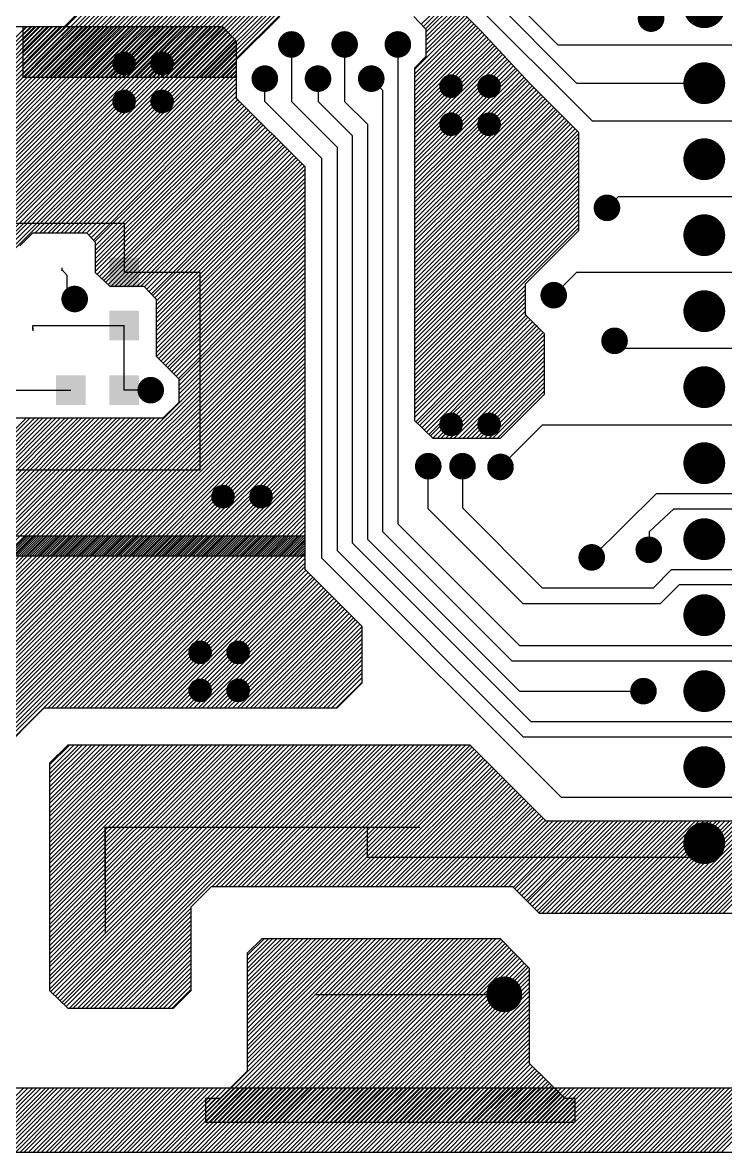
# Model space of a CAD drawing. Extents: x 295 to 953, y 10 to 290.
# Drawn here: x 809.6 to 848.3, y 85.5 to 147.8 of the extents above; entities that cross this region are included whole.
import ezdxf

# ---------------------------------------------------------------- set-up
doc = ezdxf.new("R2010")
doc.units = 0
doc.header["$LTSCALE"] = 5
doc.header["$MEASUREMENT"] = 0
doc.layers.get('0').update_dxf_attribs({"linetype": 'CONTINUOUS', "lineweight": 25})
doc.layers.add('ART01_PHO', color=7, linetype='CONTINUOUS')

msp = doc.modelspace()

# ---------------------------------------------------------------- linework, layer by layer
for points, const_width in [([(846.594, 148.661, 1), (847.746, 148.661, 1)], 1.153), ([(843.869, 148.033, 1), (844.603, 148.033, 1)], 0.733), ([(824.046, 146.608, 1), (824.779, 146.608, 1)], 0.733), ([(826.98, 146.608, 1), (827.713, 146.608, 1)], 0.733), ([(829.913, 146.608, 1), (830.647, 146.608, 1)], 0.733), ([(814.868, 145.56, 1), (815.517, 145.56, 1)], 0.65), ([(816.963, 145.56, 1), (817.613, 145.56, 1)], 0.65), ([(822.579, 144.722, 1), (823.313, 144.722, 1)], 0.733), ([(825.513, 144.722, 1), (826.246, 144.722, 1)], 0.733), ([(828.446, 144.722, 1), (829.18, 144.722, 1)], 0.733), ([(846.594, 144.47, 1), (847.746, 144.47, 1)], 1.153), ([(832.889, 144.303, 1), (833.539, 144.303, 1)], 0.65), ([(834.984, 144.303, 1), (835.634, 144.303, 1)], 0.65), ([(814.868, 143.464, 1), (815.517, 143.464, 1)], 0.65), ([(816.963, 143.464, 1), (817.613, 143.464, 1)], 0.65), ([(832.889, 142.207, 1), (833.539, 142.207, 1)], 0.65), ([(834.984, 142.207, 1), (835.634, 142.207, 1)], 0.65), ([(846.594, 140.279, 1), (847.746, 140.279, 1)], 1.153), ([(841.439, 137.597, 1), (842.172, 137.597, 1)], 0.733), ([(846.594, 136.088, 1), (847.746, 136.088, 1)], 1.153), ([(838.505, 132.777, 1), (839.238, 132.777, 1)], 0.733), ([(812.102, 132.568, 1), (812.835, 132.568, 1)], 0.733), ([(846.594, 131.897, 1), (847.746, 131.897, 1)], 1.153), ([(841.858, 130.263, 1), (842.591, 130.263, 1)], 0.733), ([(846.594, 127.706, 1), (847.746, 127.706, 1)], 1.153), ([(816.293, 127.539, 1), (817.026, 127.539, 1)], 0.733), ([(832.889, 125.653, 1), (833.539, 125.653, 1)], 0.65), ([(834.984, 125.653, 1), (835.634, 125.653, 1)], 0.65), ([(846.594, 123.515, 1), (847.746, 123.515, 1)], 1.153), ([(831.59, 123.348, 1), (832.323, 123.348, 1)], 0.733), ([(833.476, 123.348, 1), (834.209, 123.348, 1)], 0.733), ([(835.571, 123.306, 1), (836.305, 123.306, 1)], 0.733), ([(820.316, 121.671, 1), (820.966, 121.671, 1)], 0.65), ([(822.411, 121.671, 1), (823.061, 121.671, 1)], 0.65), ([(846.594, 119.324, 1), (847.746, 119.324, 1)], 1.153), ([(840.6, 118.318, 1), (841.334, 118.318, 1)], 0.733), ([(843.744, 118.738, 1), (844.477, 118.738, 1)], 0.733), ([(846.594, 115.133, 1), (847.746, 115.133, 1)], 1.153), ([(819.059, 113.08, 1), (819.708, 113.08, 1)], 0.65), ([(821.154, 113.08, 1), (821.804, 113.08, 1)], 0.65), ([(819.059, 110.984, 1), (819.708, 110.984, 1)], 0.65), ([(821.154, 110.984, 1), (821.804, 110.984, 1)], 0.65), ([(843.45, 110.942, 1), (844.184, 110.942, 1)], 0.733), ([(846.594, 110.942, 1), (847.746, 110.942, 1)], 1.153), ([(846.594, 106.751, 1), (847.746, 106.751, 1)], 1.153), ([(846.594, 102.56, 1), (847.746, 102.56, 1)], 1.153), ([(835.655, 94.22, 1), (836.64, 94.22, 1)], 0.985)]:
    msp.add_lwpolyline(points, format="xyb", close=True, dxfattribs=dict(const_width=const_width))
for points in [[(816.01, 134.852), (816.01, 133.217), (814.375, 134.852), (814.375, 133.217)], [(816.01, 131.918), (816.01, 130.284), (814.375, 131.918), (814.375, 130.284)], [(813.076, 128.356), (813.076, 126.721), (811.442, 128.356), (811.442, 126.721)], [(816.01, 128.356), (816.01, 126.721), (814.375, 128.356), (814.375, 126.721)]]:
    msp.add_solid(points)
at = {"layer": 'ART01_PHO', "color": 7}
for p, q in [((839.123, 146.566), (833.633, 152.056)), ((833.214, 151.427), (840.129, 144.47)), ((841.009, 142.375), (832.585, 150.799)), ((809.618, 145.225), (814.48, 150.086)), ((809.618, 144.973), (814.731, 150.086)), ((809.702, 144.806), (814.983, 150.086)), ((809.912, 144.806), (815.192, 150.086)), ((810.163, 144.806), (815.444, 150.086)), ((810.415, 144.806), (815.695, 150.086)), ((810.624, 144.806), (815.905, 150.086)), ((810.876, 144.806), (816.156, 150.086)), ((811.127, 144.806), (816.408, 150.086)), ((811.337, 144.806), (816.617, 150.086)), ((811.588, 144.806), (816.869, 150.086)), ((811.84, 144.806), (817.12, 150.086)), ((814.396, 150.086), (811.882, 147.572)), ((812.049, 144.806), (817.33, 150.086)), ((812.301, 144.806), (817.581, 150.086)), ((812.51, 144.806), (817.791, 150.086)), ((812.762, 144.806), (818.042, 150.086)), ((813.013, 144.806), (818.294, 150.086)), ((813.223, 144.806), (818.503, 150.086)), ((813.474, 144.806), (818.755, 150.086)), ((813.726, 144.806), (819.006, 150.086)), ((813.935, 144.806), (819.216, 150.086)), ((814.187, 144.806), (819.467, 150.086)), ((814.438, 144.806), (819.719, 150.086)), ((814.648, 144.806), (819.928, 150.086)), ((814.899, 144.806), (820.18, 150.086)), ((815.151, 144.806), (820.431, 150.086)), ((815.36, 144.806), (820.641, 150.086)), ((815.612, 144.806), (820.892, 150.086)), ((815.863, 144.806), (821.144, 150.086)), ((816.073, 144.806), (821.353, 150.086)), ((816.324, 144.806), (821.605, 150.086)), ((816.575, 144.806), (821.856, 150.086)), ((816.785, 144.806), (822.066, 150.086)), ((817.036, 144.806), (822.317, 150.086)), ((817.288, 144.806), (822.569, 150.086)), ((817.498, 144.806), (822.778, 150.086)), ((817.749, 144.806), (823.03, 150.086)), ((818, 144.806), (823.281, 150.086)), ((818.21, 144.806), (823.491, 150.086)), ((818.461, 144.806), (823.742, 150.086)), ((818.713, 144.806), (823.994, 150.086)), ((818.922, 144.806), (824.203, 150.086)), ((819.174, 144.806), (824.455, 150.086)), ((819.425, 144.806), (824.706, 150.086)), ((819.635, 144.806), (824.916, 150.086)), ((819.886, 144.806), (825.167, 150.086)), ((820.096, 144.806), (825.377, 150.086)), ((820.347, 144.806), (825.628, 150.086)), ((834.848, 147.362), (832.166, 150.086)), ((831.579, 147.739), (833.046, 149.164)), ((831.705, 147.614), (833.172, 149.08)), ((831.831, 147.488), (833.298, 148.955)), ((831.831, 147.278), (833.381, 148.829)), ((831.831, 147.027), (833.507, 148.703)), ((831.831, 146.817), (833.633, 148.577)), ((831.831, 146.566), (833.759, 148.452)), ((831.831, 146.314), (833.884, 148.368)), ((821.395, 145.769), (823.784, 148.158)), ((831.16, 148.158), (831.831, 147.446)), ((831.202, 145.225), (834.094, 148.116)), ((831.202, 144.973), (834.22, 147.991)), ((831.202, 144.764), (834.345, 147.865)), ((831.202, 144.512), (834.471, 147.739)), ((831.831, 146.105), (834.01, 148.242)), ((820.641, 147.572), (770.391, 147.572)), ((796.752, 134.538), (809.786, 147.572)), ((797.004, 134.538), (810.038, 147.572)), ((797.213, 134.538), (810.247, 147.572)), ((797.465, 134.538), (810.499, 147.572)), ((797.716, 134.538), (810.75, 147.572)), ((797.926, 134.538), (810.96, 147.572)), ((798.177, 134.538), (811.211, 147.572)), ((798.428, 134.538), (811.462, 147.572)), ((798.638, 134.538), (811.672, 147.572)), ((798.889, 134.538), (811.923, 147.572)), ((799.141, 134.538), (812.175, 147.572)), ((799.35, 134.538), (812.384, 147.572)), ((799.56, 134.496), (812.636, 147.572)), ((799.686, 134.37), (812.887, 147.572)), ((799.811, 134.244), (813.097, 147.572)), ((799.937, 134.119), (813.348, 147.572)), ((800.021, 134.035), (813.6, 147.572)), ((800.147, 133.909), (813.809, 147.572)), ((800.272, 133.783), (814.061, 147.572)), ((800.398, 133.658), (814.27, 147.572)), ((800.524, 133.532), (814.522, 147.572)), ((800.65, 133.406), (814.773, 147.572)), ((800.734, 133.322), (814.983, 147.572)), ((800.943, 133.28), (815.234, 147.572)), ((801.195, 133.28), (815.486, 147.572)), ((801.404, 133.28), (815.695, 147.572)), ((801.656, 133.28), (815.947, 147.572)), ((801.907, 133.28), (816.198, 147.572)), ((802.117, 133.28), (816.408, 147.572)), ((802.368, 133.28), (816.659, 147.572)), ((802.619, 133.28), (816.911, 147.572)), ((802.829, 133.28), (817.12, 147.572)), ((803.08, 133.28), (817.372, 147.572)), ((803.332, 133.28), (817.623, 147.572)), ((803.541, 133.28), (817.833, 147.572)), ((803.793, 133.28), (818.084, 147.572)), ((804.044, 133.28), (818.336, 147.572)), ((804.254, 133.28), (818.545, 147.572)), ((804.505, 133.28), (818.797, 147.572)), ((804.757, 133.28), (819.048, 147.572)), ((804.966, 133.28), (819.258, 147.572)), ((805.218, 133.28), (819.509, 147.572)), ((805.469, 133.28), (819.761, 147.572)), ((805.679, 133.28), (819.97, 147.572)), ((805.93, 133.28), (820.222, 147.572)), ((806.182, 133.28), (820.473, 147.572)), ((806.391, 133.28), (820.641, 147.53)), ((806.643, 133.28), (820.766, 147.404)), ((806.894, 133.28), (820.892, 147.278)), ((807.104, 133.28), (821.018, 147.153)), ((809.618, 147.362), (809.828, 147.572)), ((809.618, 147.111), (810.079, 147.572)), ((809.618, 146.859), (810.331, 147.572)), ((809.618, 146.65), (810.54, 147.572)), ((809.618, 146.398), (810.792, 147.572)), ((809.618, 146.147), (811.043, 147.572)), ((809.618, 145.937), (811.253, 147.572)), ((809.618, 145.686), (811.504, 147.572)), ((809.618, 145.434), (811.756, 147.572)), ((811.882, 147.572), (809.618, 147.572)), ((809.618, 147.572), (809.618, 144.806)), ((810.289, 136.214), (821.144, 147.069)), ((821.395, 146.775), (820.641, 147.572)), ((831.202, 144.261), (834.597, 147.655)), ((831.202, 144.051), (834.681, 147.53)), ((831.202, 143.8), (834.806, 147.404)), ((831.202, 143.548), (834.932, 147.278)), ((831.202, 143.339), (835.058, 147.153)), ((831.831, 147.446), (831.831, 145.937)), ((837.572, 144.428), (834.848, 147.362)), ((810.54, 136.214), (821.269, 146.943)), ((810.75, 136.214), (821.353, 146.817)), ((811.001, 136.214), (821.395, 146.608)), ((821.395, 143.632), (821.395, 146.775)), ((824.413, 146.608), (824.413, 143.464)), ((827.346, 146.608), (827.346, 143.464)), ((830.28, 146.608), (830.28, 120.162)), ((831.202, 143.087), (835.184, 147.027)), ((831.202, 142.836), (835.267, 146.901)), ((831.202, 142.626), (835.393, 146.775)), ((831.202, 142.375), (835.519, 146.65)), ((831.202, 142.165), (835.603, 146.524)), ((831.202, 141.914), (835.728, 146.44)), ((853.456, 146.566), (839.123, 146.566)), ((811.211, 136.214), (821.395, 146.398)), ((811.462, 136.214), (821.395, 146.147)), ((811.714, 136.214), (821.395, 145.895)), ((831.202, 141.662), (835.854, 146.314)), ((831.202, 141.453), (835.98, 146.189)), ((831.202, 141.201), (836.064, 146.063)), ((831.202, 140.95), (836.189, 145.937)), ((831.831, 145.937), (831.202, 145.308)), ((831.202, 140.74), (836.315, 145.811)), ((811.923, 136.214), (821.395, 145.686)), ((812.175, 136.214), (821.395, 145.434)), ((812.426, 136.214), (821.395, 145.183)), ((820.599, 144.806), (821.395, 145.602)), ((820.808, 144.806), (821.395, 145.392)), ((821.395, 144.806), (821.395, 145.769)), ((831.202, 140.489), (836.399, 145.686)), ((831.202, 140.237), (836.525, 145.56)), ((831.202, 140.028), (836.65, 145.434)), ((831.202, 139.776), (836.776, 145.308)), ((831.202, 145.308), (831.202, 125.862)), ((831.202, 139.525), (836.86, 145.183)), ((809.618, 144.806), (821.395, 144.806)), ((812.636, 136.214), (821.395, 144.973)), ((812.887, 136.214), (821.395, 144.722)), ((821.06, 144.806), (821.395, 145.141)), ((821.311, 144.806), (821.395, 144.889)), ((822.946, 143.464), (822.946, 144.722)), ((825.88, 144.722), (825.88, 143.464)), ((828.813, 144.722), (829.442, 144.093)), ((831.202, 139.315), (836.986, 145.057)), ((831.202, 139.064), (837.111, 144.931)), ((831.202, 138.812), (837.237, 144.806)), ((831.202, 138.603), (837.321, 144.68)), ((831.202, 138.351), (837.447, 144.596)), ((813.139, 136.214), (821.395, 144.47)), ((813.265, 136.088), (821.395, 144.261)), ((813.39, 135.963), (821.395, 144.009)), ((829.442, 144.093), (829.442, 119.743)), ((831.202, 138.1), (837.572, 144.47)), ((831.202, 137.89), (837.698, 144.345)), ((831.202, 137.639), (837.782, 144.219)), ((831.202, 137.387), (837.908, 144.093)), ((831.202, 137.178), (838.033, 143.967)), ((840.255, 141.746), (837.572, 144.428)), ((840.129, 144.47), (847.17, 144.47)), ((813.516, 135.837), (821.395, 143.758)), ((813.6, 135.753), (821.479, 143.59)), ((813.6, 135.502), (821.563, 143.464)), ((813.6, 135.25), (821.689, 143.339)), ((825.167, 139.86), (821.395, 143.632)), ((826.089, 140.321), (822.946, 143.464)), ((824.413, 143.464), (826.927, 140.95)), ((825.88, 143.464), (827.765, 141.578)), ((827.346, 143.464), (828.604, 142.207)), ((831.202, 136.926), (838.159, 143.842)), ((831.202, 136.675), (838.285, 143.758)), ((831.202, 136.465), (838.411, 143.632)), ((831.202, 136.214), (838.494, 143.506)), ((831.202, 135.963), (838.62, 143.381)), ((813.6, 135.041), (821.814, 143.213)), ((813.6, 134.789), (821.94, 143.087)), ((813.6, 134.538), (822.066, 143.003)), ((813.6, 134.328), (822.15, 142.878)), ((813.6, 134.077), (822.275, 142.752)), ((831.202, 135.753), (838.746, 143.255)), ((831.202, 135.502), (838.872, 143.129)), ((831.202, 135.25), (838.997, 143.045)), ((831.202, 135.041), (839.081, 142.92)), ((831.202, 134.789), (839.207, 142.794)), ((813.726, 133.951), (822.401, 142.626)), ((813.851, 133.825), (822.527, 142.501)), ((813.977, 133.699), (822.652, 142.375)), ((814.061, 133.574), (822.778, 142.291)), ((814.187, 133.49), (822.862, 142.165)), ((828.604, 142.207), (828.604, 119.324)), ((831.202, 134.538), (839.333, 142.668)), ((831.202, 134.328), (839.458, 142.542)), ((831.202, 134.077), (839.584, 142.417)), ((831.202, 133.867), (839.71, 142.333)), ((831.202, 133.616), (839.794, 142.207)), ((831.202, 133.364), (839.919, 142.081)), ((849.265, 142.375), (841.009, 142.375)), ((814.312, 133.364), (822.988, 142.04)), ((814.48, 133.28), (823.113, 141.914)), ((814.69, 133.28), (823.239, 141.788)), ((814.941, 133.28), (823.365, 141.704)), ((815.192, 133.28), (823.491, 141.578)), ((815.402, 133.28), (823.574, 141.453)), ((827.765, 141.578), (827.765, 119.115)), ((831.202, 133.155), (840.045, 141.956)), ((831.202, 132.903), (840.171, 141.83)), ((831.202, 132.652), (840.255, 141.704)), ((831.202, 132.442), (840.255, 141.495)), ((840.255, 136.34), (840.255, 141.746)), ((815.653, 133.28), (823.7, 141.327)), ((815.905, 133.28), (823.826, 141.201)), ((816.114, 133.28), (823.952, 141.076)), ((816.324, 133.238), (824.077, 140.992)), ((816.45, 133.113), (824.203, 140.866)), ((826.927, 140.95), (826.927, 118.696)), ((831.202, 132.191), (840.255, 141.243)), ((831.202, 131.939), (840.255, 140.992)), ((816.575, 132.987), (824.287, 140.74)), ((816.701, 132.861), (824.413, 140.615)), ((816.785, 132.777), (824.538, 140.489)), ((816.911, 132.652), (824.664, 140.363)), ((816.953, 132.442), (824.79, 140.279)), ((826.089, 118.277), (826.089, 140.321)), ((831.202, 131.73), (840.255, 140.782)), ((831.202, 131.478), (840.255, 140.531)), ((831.202, 131.227), (840.255, 140.279)), ((816.953, 132.233), (824.916, 140.154)), ((816.953, 131.981), (824.999, 140.028)), ((816.953, 131.73), (825.125, 139.902)), ((816.953, 131.52), (825.167, 139.734)), ((825.167, 118.402), (825.167, 139.86)), ((831.202, 131.017), (840.255, 140.07)), ((831.202, 130.766), (840.255, 139.818)), ((816.953, 131.269), (825.167, 139.483)), ((816.953, 131.017), (825.167, 139.232)), ((816.953, 130.808), (825.167, 139.022)), ((831.202, 130.514), (840.255, 139.567)), ((831.202, 130.305), (840.255, 139.357)), ((831.202, 130.053), (840.255, 139.106)), ((816.953, 130.556), (825.167, 138.771)), ((816.953, 130.305), (825.167, 138.519)), ((831.202, 129.802), (840.255, 138.854)), ((831.202, 129.592), (840.255, 138.645)), ((831.202, 129.341), (840.255, 138.393)), ((816.953, 130.095), (825.167, 138.31)), ((816.953, 129.844), (825.167, 138.058)), ((816.953, 129.592), (825.167, 137.807)), ((831.202, 129.089), (840.255, 138.142)), ((831.202, 128.88), (840.255, 137.932)), ((841.805, 137.597), (842.434, 138.226)), ((842.434, 138.226), (853.498, 138.226)), ((816.995, 129.425), (825.167, 137.597)), ((817.12, 129.299), (825.167, 137.346)), ((817.246, 129.173), (825.167, 137.094)), ((831.202, 128.628), (840.255, 137.681)), ((831.202, 128.377), (840.255, 137.429)), ((831.202, 128.167), (840.255, 137.22)), ((808.613, 136.759), (815.192, 136.759)), ((815.192, 136.759), (815.192, 134.035)), ((817.372, 129.047), (825.167, 136.885)), ((817.498, 128.922), (825.167, 136.633)), ((831.202, 127.916), (840.255, 136.968)), ((831.202, 127.664), (840.255, 136.717)), ((831.202, 127.455), (840.255, 136.507)), ((809.451, 135.502), (810.163, 136.214)), ((810.163, 136.214), (813.139, 136.214)), ((813.139, 136.214), (813.6, 135.711)), ((817.581, 128.796), (825.167, 136.424)), ((817.707, 128.712), (825.167, 136.172)), ((817.833, 128.586), (825.167, 135.921)), ((837.321, 133.406), (840.255, 136.34)), ((813.6, 135.711), (813.6, 134.035)), ((817.959, 128.461), (825.167, 135.711)), ((818.084, 128.335), (825.167, 135.46)), ((818.21, 128.209), (825.167, 135.208)), ((818.21, 128.042), (825.167, 134.999)), ((818.21, 127.79), (825.167, 134.747)), ((811.756, 134.286), (811.756, 134.119)), ((812.049, 133.867), (811.756, 134.202)), ((813.6, 134.035), (814.396, 133.28)), ((819.383, 134.035), (815.192, 134.035)), ((818.21, 127.539), (825.167, 134.496)), ((818.21, 127.329), (825.167, 134.286)), ((818.21, 127.078), (825.167, 134.035)), ((819.383, 123.138), (819.383, 134.035)), ((840.129, 134.035), (838.872, 132.777)), ((853.498, 134.035), (840.129, 134.035)), ((809.786, 118.402), (825.167, 133.783)), ((809.996, 118.402), (825.167, 133.574)), ((812.049, 132.987), (812.049, 133.867)), ((837.321, 131.688), (837.321, 133.406)), ((810.247, 118.402), (825.167, 133.322)), ((810.499, 118.402), (825.167, 133.071)), ((810.708, 118.402), (825.167, 132.861)), ((812.468, 132.568), (812.049, 132.987)), ((814.396, 133.28), (816.282, 133.28)), ((816.282, 133.28), (816.953, 132.568)), ((831.202, 127.203), (837.321, 133.322)), ((831.202, 126.952), (837.321, 133.071)), ((831.202, 126.742), (837.321, 132.861)), ((810.96, 118.402), (825.167, 132.61)), ((811.211, 118.402), (825.167, 132.358)), ((811.421, 118.402), (825.167, 132.149)), ((816.953, 132.568), (816.953, 129.425)), ((831.202, 126.491), (837.321, 132.61)), ((831.202, 126.281), (837.321, 132.4)), ((831.202, 126.03), (837.321, 132.149)), ((811.672, 118.402), (825.167, 131.897)), ((811.923, 118.402), (825.167, 131.646)), ((831.286, 125.82), (837.321, 131.897)), ((831.37, 125.695), (837.363, 131.688)), ((831.495, 125.611), (837.447, 131.562)), ((838.369, 130.64), (837.321, 131.688)), ((810.163, 130.891), (810.163, 131.101)), ((810.163, 131.101), (815.192, 131.101)), ((810.163, 130.975), (810.163, 130.808)), ((812.133, 118.402), (825.167, 131.436)), ((812.384, 118.402), (825.167, 131.185)), ((812.636, 118.402), (825.167, 130.933)), ((815.192, 127.539), (815.192, 131.101)), ((831.621, 125.485), (837.572, 131.436)), ((831.747, 125.359), (837.698, 131.311)), ((831.873, 125.234), (837.824, 131.185)), ((831.998, 125.108), (837.95, 131.101)), ((832.082, 125.024), (838.075, 130.975)), ((812.845, 118.402), (825.167, 130.724)), ((813.097, 118.402), (825.167, 130.472)), ((832.208, 124.898), (838.159, 130.85)), ((832.459, 124.898), (838.285, 130.724)), ((832.669, 124.898), (838.369, 130.598)), ((832.92, 124.898), (838.369, 130.347)), ((838.369, 127.329), (838.369, 130.64)), ((842.644, 129.844), (842.224, 130.263)), ((813.348, 118.402), (825.167, 130.221)), ((813.558, 118.402), (825.167, 130.011)), ((813.809, 118.402), (825.167, 129.76)), ((833.172, 124.898), (838.369, 130.095)), ((833.381, 124.898), (838.369, 129.886)), ((833.633, 124.898), (838.369, 129.634)), ((849.307, 129.844), (842.644, 129.844)), ((814.061, 118.402), (825.167, 129.508)), ((814.27, 118.402), (825.167, 129.299)), ((814.522, 118.402), (825.167, 129.047)), ((816.953, 129.425), (818.21, 128.167)), ((833.884, 124.898), (838.369, 129.383)), ((834.094, 124.898), (838.369, 129.173)), ((814.773, 118.402), (825.167, 128.838)), ((814.983, 118.402), (825.167, 128.586)), ((834.345, 124.898), (838.369, 128.922)), ((834.597, 124.898), (838.369, 128.67)), ((834.806, 124.898), (838.369, 128.461)), ((815.234, 118.402), (825.167, 128.335)), ((815.486, 118.402), (825.167, 128.125)), ((815.695, 118.402), (825.167, 127.874)), ((818.21, 128.167), (818.21, 126.868)), ((835.058, 124.898), (838.369, 128.209)), ((835.309, 124.898), (838.369, 127.958)), ((835.519, 124.898), (838.369, 127.748)), ((808.487, 127.539), (812.259, 127.539)), ((816.659, 127.539), (815.192, 127.539)), ((815.947, 118.402), (825.167, 127.622)), ((816.198, 118.402), (825.167, 127.413)), ((816.408, 118.402), (825.167, 127.161)), ((835.77, 124.898), (838.369, 127.497)), ((835.938, 124.898), (838.369, 127.329)), ((816.659, 118.402), (825.167, 126.91)), ((816.911, 118.402), (825.167, 126.7)), ((818.21, 126.868), (817.33, 125.988)), ((802.2, 118.402), (809.786, 125.988)), ((802.41, 118.402), (809.996, 125.988)), ((802.661, 118.402), (810.247, 125.988)), ((802.913, 118.402), (810.499, 125.988)), ((803.122, 118.402), (810.708, 125.988)), ((803.374, 118.402), (810.96, 125.988)), ((803.625, 118.402), (811.211, 125.988)), ((803.835, 118.402), (811.421, 125.988)), ((804.086, 118.402), (811.672, 125.988)), ((804.338, 118.402), (811.923, 125.988)), ((804.547, 118.402), (812.133, 125.988)), ((804.799, 118.402), (812.384, 125.988)), ((805.05, 118.402), (812.636, 125.988)), ((805.26, 118.402), (812.845, 125.988)), ((805.511, 118.402), (813.097, 125.988)), ((805.763, 118.402), (813.348, 125.988)), ((805.972, 118.402), (813.558, 125.988)), ((806.224, 118.402), (813.809, 125.988)), ((806.475, 118.402), (814.061, 125.988)), ((806.685, 118.402), (814.27, 125.988)), ((806.936, 118.402), (814.522, 125.988)), ((807.188, 118.402), (814.773, 125.988)), ((807.397, 118.402), (814.983, 125.988)), ((807.649, 118.402), (815.234, 125.988)), ((807.9, 118.402), (815.486, 125.988)), ((808.11, 118.402), (815.695, 125.988)), ((808.361, 118.402), (815.947, 125.988)), ((808.613, 118.402), (816.198, 125.988)), ((808.822, 118.402), (816.408, 125.988)), ((809.074, 118.402), (816.659, 125.988)), ((817.33, 125.988), (809.157, 125.988)), ((809.283, 118.402), (816.869, 125.988)), ((809.535, 118.402), (817.12, 125.988)), ((817.12, 118.402), (825.167, 126.449)), ((817.372, 118.402), (825.167, 126.198)), ((817.581, 118.402), (825.167, 125.988)), ((817.833, 118.402), (825.167, 125.737)), ((818.084, 118.402), (825.167, 125.485)), ((818.294, 118.402), (825.167, 125.276)), ((831.202, 125.862), (832.208, 124.898)), ((838.243, 125.611), (835.938, 123.306)), ((849.265, 125.611), (838.243, 125.611)), ((818.545, 118.402), (825.167, 125.024)), ((818.797, 118.402), (825.167, 124.773)), ((832.208, 124.898), (835.938, 124.898)), ((819.006, 118.402), (825.167, 124.563)), ((819.258, 118.402), (825.167, 124.312)), ((819.509, 118.402), (825.167, 124.06)), ((819.719, 118.402), (825.167, 123.851)), ((819.97, 118.402), (825.167, 123.599)), ((804.925, 123.138), (819.383, 123.138)), ((820.222, 118.402), (825.167, 123.348)), ((820.431, 118.402), (825.167, 123.138)), ((820.683, 118.402), (825.167, 122.887)), ((831.956, 121.001), (831.956, 123.348)), ((833.842, 123.348), (833.842, 121.043)), ((820.934, 118.402), (825.167, 122.635)), ((821.144, 118.402), (825.167, 122.426)), ((821.395, 118.402), (825.167, 122.174)), ((821.647, 118.402), (825.167, 121.923)), ((821.856, 118.402), (825.167, 121.713)), ((840.967, 118.318), (844.529, 121.839)), ((844.529, 121.839), (858.066, 121.839)), ((822.108, 118.402), (825.167, 121.462)), ((822.359, 118.402), (825.167, 121.21)), ((822.569, 118.402), (825.167, 121.001)), ((837.195, 115.762), (831.956, 121.001)), ((833.842, 121.043), (838.243, 116.642)), ((844.152, 119.743), (845.493, 121.001)), ((845.493, 121.001), (849.684, 121.001)), ((822.82, 118.402), (825.167, 120.749)), ((823.072, 118.402), (825.167, 120.54)), ((823.281, 118.402), (825.167, 120.288)), ((823.533, 118.402), (825.167, 120.037)), ((823.784, 118.402), (825.167, 119.827)), ((829.442, 119.743), (836.567, 112.619)), ((830.28, 120.162), (836.986, 113.457)), ((844.152, 118.696), (844.152, 119.743)), ((780.198, 89.903), (809.786, 119.492)), ((780.449, 89.903), (810.038, 119.492)), ((780.659, 89.903), (810.247, 119.492)), ((780.91, 89.903), (810.499, 119.492)), ((781.162, 89.903), (810.75, 119.492)), ((781.371, 89.903), (810.96, 119.492)), ((781.623, 89.903), (811.211, 119.492)), ((781.874, 89.903), (811.462, 119.492)), ((782.084, 89.903), (811.672, 119.492)), ((782.335, 89.903), (811.923, 119.492)), ((782.586, 89.903), (812.175, 119.492)), ((782.796, 89.903), (812.384, 119.492)), ((783.047, 89.903), (812.636, 119.492)), ((783.299, 89.903), (812.887, 119.492)), ((825.167, 119.492), (783.425, 119.492)), ((783.508, 89.903), (813.097, 119.492)), ((783.76, 89.903), (813.348, 119.492)), ((784.011, 89.903), (813.6, 119.492)), ((784.221, 89.903), (813.809, 119.492)), ((784.472, 89.903), (814.061, 119.492)), ((784.724, 89.903), (814.312, 119.492)), ((784.933, 89.903), (814.522, 119.492)), ((785.185, 89.903), (814.773, 119.492)), ((785.436, 89.903), (815.025, 119.492)), ((785.646, 89.903), (815.234, 119.492)), ((785.897, 89.903), (815.486, 119.492)), ((786.149, 89.903), (815.737, 119.492)), ((786.358, 89.903), (815.947, 119.492)), ((786.61, 89.903), (816.198, 119.492)), ((786.861, 89.903), (816.45, 119.492)), ((787.071, 89.903), (816.659, 119.492)), ((787.322, 89.903), (816.911, 119.492)), ((787.574, 89.903), (817.162, 119.492)), ((787.783, 89.903), (817.372, 119.492)), ((788.035, 89.903), (817.623, 119.492)), ((788.244, 89.903), (817.833, 119.492)), ((788.496, 89.903), (818.084, 119.492)), ((788.747, 89.903), (818.336, 119.492)), ((788.957, 89.903), (818.545, 119.492)), ((789.208, 89.903), (818.797, 119.492)), ((789.46, 89.903), (819.048, 119.492)), ((789.669, 89.903), (819.258, 119.492)), ((789.921, 89.903), (819.509, 119.492)), ((790.172, 89.903), (819.761, 119.492)), ((790.382, 89.903), (819.97, 119.492)), ((790.633, 89.903), (820.222, 119.492)), ((811.001, 110.02), (820.473, 119.492)), ((811.211, 110.02), (820.683, 119.492)), ((811.462, 110.02), (820.934, 119.492)), ((811.714, 110.02), (821.186, 119.492)), ((811.923, 110.02), (821.395, 119.492)), ((812.175, 110.02), (821.647, 119.492)), ((812.426, 110.02), (821.898, 119.492)), ((812.636, 110.02), (822.108, 119.492)), ((812.887, 110.02), (822.359, 119.492)), ((813.139, 110.02), (822.611, 119.492)), ((813.348, 110.02), (822.82, 119.492)), ((813.6, 110.02), (823.072, 119.492)), ((813.851, 110.02), (823.323, 119.492)), ((814.061, 110.02), (823.533, 119.492)), ((814.312, 110.02), (823.784, 119.492)), ((814.564, 110.02), (824.035, 119.492)), ((814.773, 110.02), (824.245, 119.492)), ((815.025, 110.02), (824.496, 119.492)), ((815.276, 110.02), (824.748, 119.492)), ((815.486, 110.02), (824.957, 119.492)), ((815.737, 110.02), (825.167, 119.45)), ((815.989, 110.02), (825.167, 119.24)), ((823.994, 118.402), (825.167, 119.576)), ((824.245, 118.402), (825.167, 119.324)), ((824.496, 118.402), (825.167, 119.115)), ((825.167, 117.648), (825.167, 119.492)), ((827.765, 119.115), (837.614, 109.266)), ((828.604, 119.324), (836.986, 110.942)), ((783.425, 118.402), (825.167, 118.402)), ((816.198, 110.02), (825.167, 118.989)), ((816.45, 110.02), (825.167, 118.738)), ((816.659, 110.02), (825.167, 118.528)), ((824.706, 118.402), (825.167, 118.863)), ((824.957, 118.402), (825.167, 118.612)), ((826.927, 118.696), (837.195, 108.428)), ((844.11, 118.738), (844.152, 118.696)), ((816.911, 110.02), (825.167, 118.277)), ((817.162, 110.02), (825.167, 118.025)), ((817.372, 110.02), (825.167, 117.816)), ((839.291, 105.075), (826.089, 118.277)), ((817.623, 110.02), (825.209, 117.606)), ((817.875, 110.02), (825.335, 117.48)), ((818.084, 110.02), (825.46, 117.355)), ((818.336, 110.02), (825.586, 117.229)), ((818.587, 110.02), (825.712, 117.145)), ((828.31, 114.505), (825.167, 117.648)), ((844.362, 116.642), (845.368, 117.648)), ((845.368, 117.648), (857.228, 117.648)), ((818.797, 110.02), (825.838, 117.019)), ((819.048, 110.02), (825.921, 116.894)), ((819.3, 110.02), (826.047, 116.768)), ((819.509, 110.02), (826.173, 116.642)), ((838.243, 116.642), (844.362, 116.642)), ((845.787, 116.81), (844.739, 115.762)), ((853.875, 116.81), (845.787, 116.81)), ((819.761, 110.02), (826.299, 116.516)), ((820.012, 110.02), (826.424, 116.433)), ((820.222, 110.02), (826.508, 116.307)), ((820.473, 110.02), (826.634, 116.181)), ((820.725, 110.02), (826.76, 116.055)), ((820.934, 110.02), (826.885, 115.93)), ((821.186, 110.02), (827.011, 115.804)), ((821.437, 110.02), (827.137, 115.72)), ((821.647, 110.02), (827.221, 115.594)), ((821.898, 110.02), (827.346, 115.469)), ((822.15, 110.02), (827.472, 115.343)), ((844.739, 115.762), (837.195, 115.762)), ((822.359, 110.02), (827.598, 115.217)), ((822.611, 110.02), (827.724, 115.091)), ((822.862, 110.02), (827.849, 115.008)), ((823.072, 110.02), (827.933, 114.882)), ((823.323, 110.02), (828.059, 114.756)), ((823.574, 110.02), (828.185, 114.63)), ((823.784, 110.02), (828.31, 114.505)), ((824.035, 110.02), (828.31, 114.295)), ((824.287, 110.02), (828.31, 114.086)), ((828.31, 111.403), (828.31, 114.505)), ((824.496, 110.02), (828.31, 113.834)), ((824.748, 110.02), (828.31, 113.583)), ((836.986, 113.457), (857.228, 113.457)), ((824.957, 110.02), (828.31, 113.373)), ((825.209, 110.02), (828.31, 113.122)), ((825.46, 110.02), (828.31, 112.87)), ((825.67, 110.02), (828.31, 112.661)), ((825.921, 110.02), (828.31, 112.409)), ((826.173, 110.02), (828.31, 112.158)), ((836.567, 112.619), (853.875, 112.619)), ((826.382, 110.02), (828.31, 111.948)), ((826.634, 110.02), (828.31, 111.697)), ((826.885, 110.02), (828.31, 111.445)), ((826.927, 110.02), (828.31, 111.403)), ((836.986, 110.942), (843.817, 110.942)), ((807.984, 107.212), (810.792, 110.02)), ((810.792, 110.02), (826.927, 110.02)), ((837.614, 109.266), (857.228, 109.266)), ((837.195, 108.428), (853.875, 108.428)), ((811.085, 106.877), (812.175, 107.967)), ((811.085, 106.626), (812.426, 107.967)), ((811.085, 106.374), (812.678, 107.967)), ((811.085, 106.165), (812.887, 107.967)), ((811.085, 105.913), (813.139, 107.967)), ((811.085, 105.662), (813.39, 107.967)), ((811.085, 105.452), (813.6, 107.967)), ((811.085, 105.201), (813.851, 107.967)), ((811.085, 104.949), (814.103, 107.967)), ((811.085, 104.74), (814.312, 107.967)), ((811.085, 104.488), (814.564, 107.967)), ((811.085, 104.237), (814.815, 107.967)), ((811.085, 104.027), (815.025, 107.967)), ((811.085, 103.776), (815.276, 107.967)), ((811.085, 103.524), (815.528, 107.967)), ((811.085, 103.315), (815.737, 107.967)), ((811.085, 103.063), (815.989, 107.967)), ((811.085, 102.812), (816.24, 107.967)), ((811.085, 102.602), (816.45, 107.967)), ((811.085, 102.351), (816.701, 107.967)), ((811.085, 102.141), (816.953, 107.967)), ((811.085, 101.89), (817.162, 107.967)), ((811.085, 101.638), (817.414, 107.967)), ((811.085, 101.429), (817.665, 107.967)), ((811.085, 101.177), (817.875, 107.967)), ((811.085, 100.926), (818.126, 107.967)), ((811.085, 100.716), (818.378, 107.967)), ((811.085, 100.465), (818.587, 107.967)), ((811.085, 100.213), (818.839, 107.967)), ((811.085, 100.004), (819.09, 107.967)), ((811.085, 99.752), (819.3, 107.967)), ((811.085, 99.501), (819.551, 107.967)), ((811.085, 99.291), (819.761, 107.967)), ((811.085, 99.04), (820.012, 107.967)), ((811.085, 98.788), (820.264, 107.967)), ((811.085, 98.579), (820.473, 107.967)), ((811.085, 98.327), (820.725, 107.967)), ((811.085, 98.076), (820.976, 107.967)), ((811.085, 97.866), (821.186, 107.967)), ((811.085, 97.615), (821.437, 107.967)), ((811.085, 97.363), (821.689, 107.967)), ((811.085, 97.154), (821.898, 107.967)), ((811.085, 96.902), (822.15, 107.967)), ((811.085, 96.651), (822.401, 107.967)), ((811.085, 96.441), (822.611, 107.967)), ((811.085, 96.19), (822.862, 107.967)), ((811.085, 95.939), (823.113, 107.967)), ((811.085, 95.729), (823.323, 107.967)), ((811.085, 95.478), (823.574, 107.967)), ((811.085, 95.226), (823.826, 107.967)), ((811.085, 95.016), (824.035, 107.967)), ((811.085, 94.765), (824.287, 107.967)), ((811.085, 94.514), (824.538, 107.967)), ((812.091, 107.967), (811.085, 106.961)), ((811.169, 94.388), (824.748, 107.967)), ((811.295, 94.262), (824.999, 107.967)), ((811.421, 94.136), (825.251, 107.967)), ((811.546, 94.011), (825.46, 107.967)), ((811.672, 93.885), (825.712, 107.967)), ((811.756, 93.759), (825.963, 107.967)), ((811.882, 93.675), (826.173, 107.967)), ((812.007, 93.55), (826.424, 107.967)), ((834.262, 107.967), (812.091, 107.967)), ((812.175, 93.466), (826.676, 107.967)), ((812.384, 93.466), (826.885, 107.967)), ((812.636, 93.466), (827.137, 107.967)), ((812.887, 93.466), (827.388, 107.967)), ((813.097, 93.466), (827.598, 107.967)), ((820.054, 100.171), (827.849, 107.967)), ((820.264, 100.171), (828.059, 107.967)), ((820.515, 100.171), (828.31, 107.967)), ((820.766, 100.171), (828.562, 107.967)), ((820.976, 100.171), (828.771, 107.967)), ((821.227, 100.171), (829.023, 107.967)), ((821.479, 100.171), (829.274, 107.967)), ((821.689, 100.171), (829.484, 107.967)), ((821.94, 100.171), (829.735, 107.967)), ((822.191, 100.171), (829.987, 107.967)), ((822.401, 100.171), (830.196, 107.967)), ((822.652, 100.171), (830.448, 107.967)), ((822.904, 100.171), (830.699, 107.967)), ((823.113, 100.171), (830.909, 107.967)), ((823.365, 100.171), (831.16, 107.967)), ((823.616, 100.171), (831.412, 107.967)), ((823.826, 100.171), (831.621, 107.967)), ((824.077, 100.171), (831.873, 107.967)), ((824.329, 100.171), (832.124, 107.967)), ((824.538, 100.171), (832.334, 107.967)), ((824.79, 100.171), (832.585, 107.967)), ((825.041, 100.171), (832.837, 107.967)), ((825.251, 100.171), (833.046, 107.967)), ((825.502, 100.171), (833.298, 107.967)), ((825.754, 100.171), (833.549, 107.967)), ((825.963, 100.171), (833.759, 107.967)), ((826.215, 100.171), (834.01, 107.967)), ((826.466, 100.171), (834.262, 107.967)), ((826.676, 100.171), (834.345, 107.841)), ((838.453, 103.776), (834.262, 107.967)), ((826.927, 100.171), (834.471, 107.715)), ((827.179, 100.171), (834.597, 107.589)), ((827.388, 100.171), (834.723, 107.464)), ((827.64, 100.171), (834.848, 107.38)), ((827.849, 100.171), (834.974, 107.254)), ((811.085, 106.961), (811.085, 94.43)), ((828.101, 100.171), (835.058, 107.128)), ((828.352, 100.171), (835.184, 107.003)), ((828.562, 100.171), (835.309, 106.877)), ((828.813, 100.171), (835.435, 106.751)), ((829.065, 100.171), (835.561, 106.667)), ((829.274, 100.171), (835.686, 106.542)), ((829.526, 100.171), (835.77, 106.416)), ((829.777, 100.171), (835.896, 106.29)), ((829.987, 100.171), (836.022, 106.165)), ((830.238, 100.171), (836.147, 106.039)), ((830.49, 100.171), (836.273, 105.955)), ((830.699, 100.171), (836.399, 105.829)), ((830.951, 100.171), (836.483, 105.704)), ((831.202, 100.171), (836.608, 105.578)), ((831.412, 100.171), (836.734, 105.452)), ((831.663, 100.171), (836.86, 105.326)), ((831.915, 100.171), (836.986, 105.243)), ((832.124, 100.171), (837.069, 105.117)), ((832.376, 100.171), (837.195, 104.991)), ((832.627, 100.171), (837.321, 104.865)), ((832.837, 100.171), (837.447, 104.74)), ((849.684, 105.075), (839.291, 105.075)), ((833.088, 100.171), (837.572, 104.614)), ((833.339, 100.171), (837.698, 104.53)), ((833.549, 100.171), (837.782, 104.404)), ((833.8, 100.171), (837.908, 104.279)), ((834.052, 100.171), (838.033, 104.153)), ((814.145, 100.507), (814.145, 103.44)), ((814.145, 103.44), (828.604, 103.44)), ((825.712, 103.44), (831.495, 103.44)), ((828.604, 101.764), (828.604, 103.44)), ((834.262, 100.171), (838.159, 104.027)), ((834.513, 100.171), (838.285, 103.943)), ((834.764, 100.171), (838.411, 103.818)), ((834.974, 100.171), (838.578, 103.776)), ((835.225, 100.171), (838.83, 103.776)), ((835.477, 100.171), (839.081, 103.776)), ((835.686, 100.171), (839.291, 103.776)), ((835.938, 100.171), (839.542, 103.776)), ((836.147, 100.171), (839.752, 103.776)), ((836.399, 100.171), (840.003, 103.776)), ((836.65, 100.13), (840.255, 103.776)), ((836.734, 100.046), (840.464, 103.776)), ((836.86, 99.92), (840.716, 103.776)), ((836.986, 99.794), (840.967, 103.776)), ((837.111, 99.668), (841.177, 103.776)), ((837.237, 99.543), (841.428, 103.776)), ((837.363, 99.417), (841.68, 103.776)), ((837.447, 99.333), (841.889, 103.776)), ((837.572, 99.207), (842.141, 103.776)), ((837.698, 99.082), (842.392, 103.776)), ((837.824, 98.956), (842.602, 103.776)), ((837.95, 98.83), (842.853, 103.776)), ((838.033, 98.705), (843.105, 103.776)), ((838.243, 98.705), (843.314, 103.776)), ((860.455, 103.776), (838.453, 103.776)), ((838.494, 98.705), (843.566, 103.776)), ((838.746, 98.705), (843.817, 103.776)), ((838.955, 98.705), (844.027, 103.776)), ((839.207, 98.705), (844.278, 103.776)), ((839.458, 98.705), (844.529, 103.776)), ((839.668, 98.705), (844.739, 103.776)), ((839.919, 98.705), (844.99, 103.776)), ((840.171, 98.705), (845.242, 103.776)), ((840.38, 98.705), (845.451, 103.776)), ((840.632, 98.705), (845.703, 103.776)), ((840.883, 98.705), (845.954, 103.776)), ((841.093, 98.705), (846.164, 103.776)), ((841.344, 98.705), (846.415, 103.776)), ((841.596, 98.705), (846.667, 103.776)), ((841.805, 98.705), (846.876, 103.776)), ((842.057, 98.705), (847.128, 103.776)), ((842.308, 98.705), (847.379, 103.776)), ((842.518, 98.705), (847.589, 103.776)), ((842.769, 98.705), (847.84, 103.776)), ((842.979, 98.705), (848.05, 103.776)), ((843.23, 98.705), (848.301, 103.776)), ((843.482, 98.705), (848.553, 103.776)), ((843.691, 98.705), (848.762, 103.776)), ((843.943, 98.705), (849.014, 103.776)), ((844.194, 98.705), (849.265, 103.776)), ((844.404, 98.705), (849.475, 103.776)), ((844.655, 98.705), (849.726, 103.776)), ((844.907, 98.705), (849.978, 103.776)), ((845.116, 98.705), (850.187, 103.776)), ((845.368, 98.705), (850.439, 103.776)), ((845.619, 98.705), (850.69, 103.776)), ((845.829, 98.705), (850.9, 103.776)), ((846.08, 98.705), (851.151, 103.776)), ((846.332, 98.705), (851.403, 103.776)), ((846.541, 98.705), (851.612, 103.776)), ((846.793, 98.705), (851.864, 103.776)), ((847.044, 98.705), (852.115, 103.776)), ((847.254, 98.705), (852.325, 103.776)), ((847.505, 98.705), (852.576, 103.776)), ((847.757, 98.705), (852.828, 103.776)), ((847.966, 98.705), (853.037, 103.776)), ((848.218, 98.705), (853.289, 103.776)), ((814.145, 103.398), (814.145, 97.615)), ((847.17, 102.56), (847.17, 101.764)), ((847.17, 101.764), (828.604, 101.764)), ((818.881, 99.04), (820.012, 100.171)), ((820.012, 100.171), (836.608, 100.171)), ((836.608, 100.171), (838.075, 98.705)), ((813.348, 93.466), (818.881, 98.998)), ((813.558, 93.466), (818.881, 98.788)), ((813.809, 93.466), (818.881, 98.537)), ((818.881, 94.43), (818.881, 99.04)), ((838.075, 98.705), (858.36, 98.705)), ((814.061, 93.466), (818.881, 98.285)), ((814.27, 93.466), (818.881, 98.076)), ((814.522, 93.466), (818.881, 97.824)), ((814.773, 93.466), (818.881, 97.573)), ((814.983, 93.466), (818.881, 97.363)), ((819.677, 87.64), (829.316, 97.28)), ((819.677, 87.431), (829.526, 97.28)), ((819.677, 87.179), (829.777, 97.28)), ((819.928, 87.179), (830.029, 97.28)), ((820.138, 87.179), (830.238, 97.28)), ((820.389, 87.179), (830.49, 97.28)), ((820.641, 87.179), (830.741, 97.28)), ((820.85, 87.179), (830.951, 97.28)), ((821.102, 87.179), (831.202, 97.28)), ((821.353, 87.179), (831.454, 97.28)), ((821.563, 87.179), (831.663, 97.28)), ((821.814, 87.179), (831.915, 97.28)), ((821.982, 96.358), (822.904, 97.28)), ((821.982, 96.106), (823.155, 97.28)), ((821.982, 95.897), (823.365, 97.28)), ((821.982, 95.645), (823.616, 97.28)), ((821.982, 95.436), (823.868, 97.28)), ((821.982, 95.184), (824.077, 97.28)), ((821.982, 94.933), (824.329, 97.28)), ((821.982, 94.723), (824.58, 97.28)), ((821.982, 94.472), (824.79, 97.28)), ((821.982, 94.22), (825.041, 97.28)), ((821.982, 94.011), (825.293, 97.28)), ((821.982, 93.759), (825.502, 97.28)), ((821.982, 93.508), (825.754, 97.28)), ((821.982, 93.298), (826.005, 97.28)), ((821.982, 93.047), (826.215, 97.28)), ((821.982, 92.795), (826.466, 97.28)), ((821.982, 92.586), (826.676, 97.28)), ((821.982, 92.334), (826.927, 97.28)), ((821.982, 92.083), (827.179, 97.28)), ((821.982, 91.873), (827.388, 97.28)), ((821.982, 91.622), (827.64, 97.28)), ((821.982, 91.37), (827.891, 97.28)), ((821.982, 91.161), (828.101, 97.28)), ((821.982, 90.909), (828.352, 97.28)), ((821.982, 90.658), (828.604, 97.28)), ((821.982, 90.448), (828.813, 97.28)), ((821.982, 90.197), (829.065, 97.28)), ((822.778, 97.28), (821.982, 96.483)), ((822.066, 87.179), (832.166, 97.28)), ((822.275, 87.179), (832.376, 97.28)), ((822.527, 87.179), (832.627, 97.28)), ((822.778, 87.179), (832.878, 97.28)), ((835.938, 97.28), (822.778, 97.28)), ((822.988, 87.179), (833.088, 97.28)), ((823.239, 87.179), (833.339, 97.28)), ((823.491, 87.179), (833.591, 97.28)), ((823.7, 87.179), (833.8, 97.28)), ((823.952, 87.179), (834.052, 97.28)), ((824.161, 87.179), (834.262, 97.28)), ((824.413, 87.179), (834.513, 97.28)), ((824.664, 87.179), (834.764, 97.28)), ((824.874, 87.179), (834.974, 97.28)), ((825.125, 87.179), (835.225, 97.28)), ((825.377, 87.179), (835.477, 97.28)), ((825.586, 87.179), (835.686, 97.28)), ((825.838, 87.179), (835.938, 97.238)), ((837.53, 95.645), (835.938, 97.28)), ((815.234, 93.466), (818.881, 97.112)), ((815.486, 93.466), (818.881, 96.861)), ((815.695, 93.466), (818.881, 96.651)), ((826.089, 87.179), (836.064, 97.154)), ((826.299, 87.179), (836.189, 97.028)), ((826.55, 87.179), (836.273, 96.902)), ((826.802, 87.179), (836.399, 96.777)), ((827.011, 87.179), (836.525, 96.651)), ((815.947, 93.466), (818.881, 96.4)), ((816.198, 93.466), (818.881, 96.148)), ((821.982, 96.483), (821.982, 89.987)), ((827.263, 87.179), (836.65, 96.525)), ((827.514, 87.179), (836.776, 96.441)), ((827.724, 87.179), (836.86, 96.316)), ((827.975, 87.179), (836.986, 96.19)), ((828.226, 87.179), (837.111, 96.064)), ((816.408, 93.466), (818.881, 95.939)), ((816.659, 93.466), (818.881, 95.687)), ((816.911, 93.466), (818.881, 95.436)), ((828.436, 87.179), (837.237, 95.939)), ((828.687, 87.179), (837.363, 95.813)), ((828.939, 87.179), (837.489, 95.729)), ((829.148, 87.179), (837.53, 95.561)), ((837.53, 90.406), (837.53, 95.645)), ((817.12, 93.466), (818.881, 95.226)), ((817.372, 93.466), (818.881, 94.975)), ((817.623, 93.466), (818.881, 94.723)), ((829.4, 87.179), (837.53, 95.31)), ((829.651, 87.179), (837.53, 95.1)), ((829.861, 87.179), (837.53, 94.849)), ((811.085, 94.43), (812.091, 93.466)), ((817.833, 93.466), (818.881, 94.514)), ((817.917, 93.466), (818.881, 94.43)), ((825.712, 94.22), (831.495, 94.22)), ((828.604, 94.22), (836.147, 94.22)), ((830.112, 87.179), (837.53, 94.597)), ((830.364, 87.179), (837.53, 94.388)), ((830.573, 87.179), (837.53, 94.136)), ((812.091, 93.466), (817.917, 93.466)), ((830.825, 87.179), (837.53, 93.885)), ((831.076, 87.179), (837.53, 93.675)), ((831.286, 87.179), (837.53, 93.424)), ((831.537, 87.179), (837.53, 93.172)), ((831.789, 87.179), (837.53, 92.963)), ((831.998, 87.179), (837.53, 92.711)), ((832.25, 87.179), (837.53, 92.46)), ((832.459, 87.179), (837.53, 92.25)), ((832.711, 87.179), (837.53, 91.999)), ((832.962, 87.179), (837.53, 91.748)), ((833.172, 87.179), (837.53, 91.538)), ((833.423, 87.179), (837.53, 91.286)), ((833.675, 87.179), (837.53, 91.035)), ((833.884, 87.179), (837.53, 90.825)), ((834.136, 87.179), (837.53, 90.574)), ((834.387, 87.179), (837.572, 90.364)), ((839.5, 88.479), (837.53, 90.406)), ((821.982, 89.987), (820.473, 88.479)), ((834.597, 87.179), (837.698, 90.239)), ((834.848, 87.179), (837.824, 90.113)), ((835.1, 87.179), (837.95, 90.029)), ((835.309, 87.179), (838.075, 89.903)), ((835.561, 87.179), (838.159, 89.778)), ((835.812, 87.179), (838.285, 89.652)), ((836.022, 87.179), (838.411, 89.526)), ((836.273, 87.179), (838.536, 89.401)), ((836.525, 87.179), (838.662, 89.317)), ((836.734, 87.179), (838.746, 89.191)), ((517.799, 89.065), (841.805, 89.065)), ((806.14, 85.503), (809.66, 89.065)), ((806.349, 85.503), (809.912, 89.065)), ((806.601, 85.503), (810.163, 89.065)), ((806.852, 85.503), (810.373, 89.065)), ((807.062, 85.503), (810.624, 89.065)), ((807.313, 85.503), (810.876, 89.065)), ((807.565, 85.503), (811.085, 89.065)), ((807.774, 85.503), (811.337, 89.065)), ((808.026, 85.503), (811.546, 89.065)), ((808.277, 85.503), (811.798, 89.065)), ((808.487, 85.503), (812.049, 89.065)), ((808.738, 85.503), (812.259, 89.065)), ((808.99, 85.503), (812.51, 89.065)), ((809.199, 85.503), (812.762, 89.065)), ((809.451, 85.503), (812.971, 89.065)), ((809.66, 85.503), (813.223, 89.065)), ((809.912, 85.503), (813.474, 89.065)), ((810.163, 85.503), (813.684, 89.065)), ((810.373, 85.503), (813.935, 89.065)), ((810.624, 85.503), (814.187, 89.065)), ((810.876, 85.503), (814.396, 89.065)), ((811.085, 85.503), (814.648, 89.065)), ((811.337, 85.503), (814.899, 89.065)), ((811.588, 85.503), (815.109, 89.065)), ((811.798, 85.503), (815.36, 89.065)), ((812.049, 85.503), (815.612, 89.065)), ((812.301, 85.503), (815.821, 89.065)), ((812.51, 85.503), (816.073, 89.065)), ((812.762, 85.503), (816.324, 89.065)), ((813.013, 85.503), (816.534, 89.065)), ((813.223, 85.503), (816.785, 89.065)), ((813.474, 85.503), (817.036, 89.065)), ((813.726, 85.503), (817.246, 89.065)), ((813.935, 85.503), (817.498, 89.065)), ((814.187, 85.503), (817.749, 89.065)), ((814.438, 85.503), (817.959, 89.065)), ((814.648, 85.503), (818.21, 89.065)), ((814.899, 85.503), (818.461, 89.065)), ((815.151, 85.503), (818.671, 89.065)), ((815.36, 85.503), (818.922, 89.065)), ((815.612, 85.503), (819.132, 89.065)), ((815.863, 85.503), (819.383, 89.065)), ((816.073, 85.503), (819.635, 89.065)), ((816.324, 85.503), (819.844, 89.065)), ((816.575, 85.503), (820.096, 89.065)), ((816.785, 85.503), (820.347, 89.065)), ((817.036, 85.503), (820.557, 89.065)), ((817.288, 85.503), (820.808, 89.065)), ((817.498, 85.503), (821.06, 89.065)), ((817.749, 85.503), (821.269, 89.065)), ((817.959, 85.503), (821.521, 89.065)), ((818.21, 85.503), (821.772, 89.065)), ((818.461, 85.503), (821.982, 89.065)), ((818.671, 85.503), (822.233, 89.065)), ((818.922, 85.503), (822.485, 89.065)), ((819.174, 85.503), (822.694, 89.065)), ((819.383, 85.503), (822.946, 89.065)), ((819.635, 85.503), (823.197, 89.065)), ((819.886, 85.503), (823.407, 89.065)), ((820.096, 85.503), (823.658, 89.065)), ((820.347, 85.503), (823.91, 89.065)), ((820.599, 85.503), (824.119, 89.065)), ((820.808, 85.503), (824.371, 89.065)), ((821.06, 85.503), (824.622, 89.065)), ((821.311, 85.503), (824.832, 89.065)), ((821.521, 85.503), (825.083, 89.065)), ((821.772, 85.503), (825.335, 89.065)), ((822.024, 85.503), (825.544, 89.065)), ((822.233, 85.503), (825.796, 89.065)), ((822.485, 85.503), (826.047, 89.065)), ((822.736, 85.503), (826.257, 89.065)), ((822.946, 85.503), (826.508, 89.065)), ((823.197, 85.503), (826.76, 89.065)), ((823.449, 85.503), (826.969, 89.065)), ((823.658, 85.503), (827.221, 89.065)), ((823.91, 85.503), (827.43, 89.065)), ((824.161, 85.503), (827.682, 89.065)), ((824.371, 85.503), (827.933, 89.065)), ((824.622, 85.503), (828.143, 89.065)), ((824.874, 85.503), (828.394, 89.065)), ((825.083, 85.503), (828.646, 89.065)), ((825.335, 85.503), (828.855, 89.065)), ((825.544, 85.503), (829.107, 89.065)), ((825.796, 85.503), (829.358, 89.065)), ((826.047, 85.503), (829.568, 89.065)), ((826.257, 85.503), (829.819, 89.065)), ((826.508, 85.503), (830.071, 89.065)), ((826.76, 85.503), (830.28, 89.065)), ((826.969, 85.503), (830.532, 89.065)), ((827.221, 85.503), (830.783, 89.065)), ((827.472, 85.503), (830.993, 89.065)), ((827.682, 85.503), (831.244, 89.065)), ((827.933, 85.503), (831.495, 89.065)), ((828.185, 85.503), (831.705, 89.065)), ((828.394, 85.503), (831.956, 89.065)), ((828.646, 85.503), (832.208, 89.065)), ((828.897, 85.503), (832.417, 89.065)), ((829.107, 85.503), (832.669, 89.065)), ((829.358, 85.503), (832.92, 89.065)), ((829.609, 85.503), (833.13, 89.065)), ((829.819, 85.503), (833.381, 89.065)), ((830.071, 85.503), (833.633, 89.065)), ((830.322, 85.503), (833.842, 89.065)), ((830.532, 85.503), (834.094, 89.065)), ((830.783, 85.503), (834.345, 89.065)), ((831.034, 85.503), (834.555, 89.065)), ((831.244, 85.503), (834.806, 89.065)), ((831.495, 85.503), (835.058, 89.065)), ((831.747, 85.503), (835.267, 89.065)), ((831.956, 85.503), (835.519, 89.065)), ((832.208, 85.503), (835.728, 89.065)), ((832.459, 85.503), (835.98, 89.065)), ((832.669, 85.503), (836.231, 89.065)), ((832.92, 85.503), (836.441, 89.065)), ((833.172, 85.503), (836.692, 89.065)), ((833.381, 85.503), (836.944, 89.065)), ((833.633, 85.503), (837.153, 89.065)), ((833.842, 85.503), (837.405, 89.065)), ((834.094, 85.503), (837.656, 89.065)), ((834.345, 85.503), (837.866, 89.065)), ((834.555, 85.503), (838.117, 89.065)), ((834.806, 85.503), (838.369, 89.065)), ((835.058, 85.503), (838.578, 89.065)), ((835.267, 85.503), (838.83, 89.065)), ((835.519, 85.503), (839.081, 89.065)), ((835.77, 85.503), (839.291, 89.065)), ((835.98, 85.503), (839.542, 89.065)), ((836.231, 85.503), (839.794, 89.065)), ((836.483, 85.503), (840.003, 89.065)), ((836.692, 85.503), (840.255, 89.065)), ((836.944, 85.503), (840.506, 89.065)), ((836.986, 87.179), (838.872, 89.065)), ((837.195, 85.503), (840.716, 89.065)), ((837.237, 87.179), (838.997, 88.94)), ((837.405, 85.503), (840.967, 89.065)), ((837.447, 87.179), (839.123, 88.814)), ((837.656, 85.503), (841.219, 89.065)), ((837.698, 87.179), (839.249, 88.688)), ((837.908, 85.503), (841.428, 89.065)), ((837.95, 87.179), (839.375, 88.604)), ((838.117, 85.503), (841.68, 89.065)), ((838.369, 85.503), (841.931, 89.065)), ((838.62, 85.503), (842.141, 89.065)), ((838.83, 85.503), (842.392, 89.065)), ((839.081, 85.503), (842.644, 89.065)), ((839.333, 85.503), (842.853, 89.065)), ((839.542, 85.503), (843.105, 89.065)), ((839.794, 85.503), (843.314, 89.065)), ((840.045, 85.503), (843.566, 89.065)), ((840.255, 85.503), (843.817, 89.065)), ((840.506, 85.503), (844.027, 89.065)), ((840.758, 85.503), (844.278, 89.065)), ((840.967, 85.503), (844.529, 89.065)), ((841.219, 85.503), (844.739, 89.065)), ((841.47, 85.503), (844.99, 89.065)), ((841.68, 85.503), (845.242, 89.065)), ((841.805, 89.065), (860.874, 89.065)), ((841.931, 85.503), (845.451, 89.065)), ((842.141, 85.503), (845.703, 89.065)), ((842.392, 85.503), (845.954, 89.065)), ((842.644, 85.503), (846.164, 89.065)), ((842.853, 85.503), (846.415, 89.065)), ((843.105, 85.503), (846.667, 89.065)), ((843.356, 85.503), (846.876, 89.065)), ((843.566, 85.503), (847.128, 89.065)), ((843.817, 85.503), (847.379, 89.065)), ((844.068, 85.503), (847.589, 89.065)), ((844.278, 85.503), (847.84, 89.065)), ((844.529, 85.503), (848.092, 89.065)), ((844.781, 85.503), (848.301, 89.065)), ((844.99, 85.503), (848.553, 89.065)), ((845.242, 85.503), (848.804, 89.065)), ((845.493, 85.503), (849.014, 89.065)), ((845.703, 85.503), (849.265, 89.065)), ((845.954, 85.503), (849.517, 89.065)), ((846.206, 85.503), (849.726, 89.065)), ((846.415, 85.503), (849.978, 89.065)), ((846.667, 85.503), (850.229, 89.065)), ((846.918, 85.503), (850.439, 89.065)), ((847.128, 85.503), (850.69, 89.065)), ((847.379, 85.503), (850.942, 89.065)), ((847.631, 85.503), (851.151, 89.065)), ((847.84, 85.503), (851.403, 89.065)), ((848.092, 85.503), (851.612, 89.065)), ((819.677, 88.353), (819.803, 88.479)), ((819.677, 88.143), (820.012, 88.479)), ((819.677, 87.892), (820.264, 88.479)), ((820.473, 88.479), (819.677, 88.479)), ((819.677, 88.479), (819.677, 87.179)), ((838.159, 87.179), (839.458, 88.479)), ((838.411, 87.179), (839.71, 88.479)), ((838.662, 87.179), (839.961, 88.479)), ((838.872, 87.179), (840.045, 88.353)), ((839.123, 87.179), (840.045, 88.101)), ((839.375, 87.179), (840.045, 87.892)), ((840.045, 88.479), (839.5, 88.479)), ((840.045, 87.179), (840.045, 88.479)), ((839.584, 87.179), (840.045, 87.64)), ((839.836, 87.179), (840.045, 87.389)), ((819.677, 87.179), (840.045, 87.179)), ((864.856, 85.503), (505.98, 85.503))]:
    msp.add_line(p, q, dxfattribs=at)

doc.saveas('drawing.dxf')
